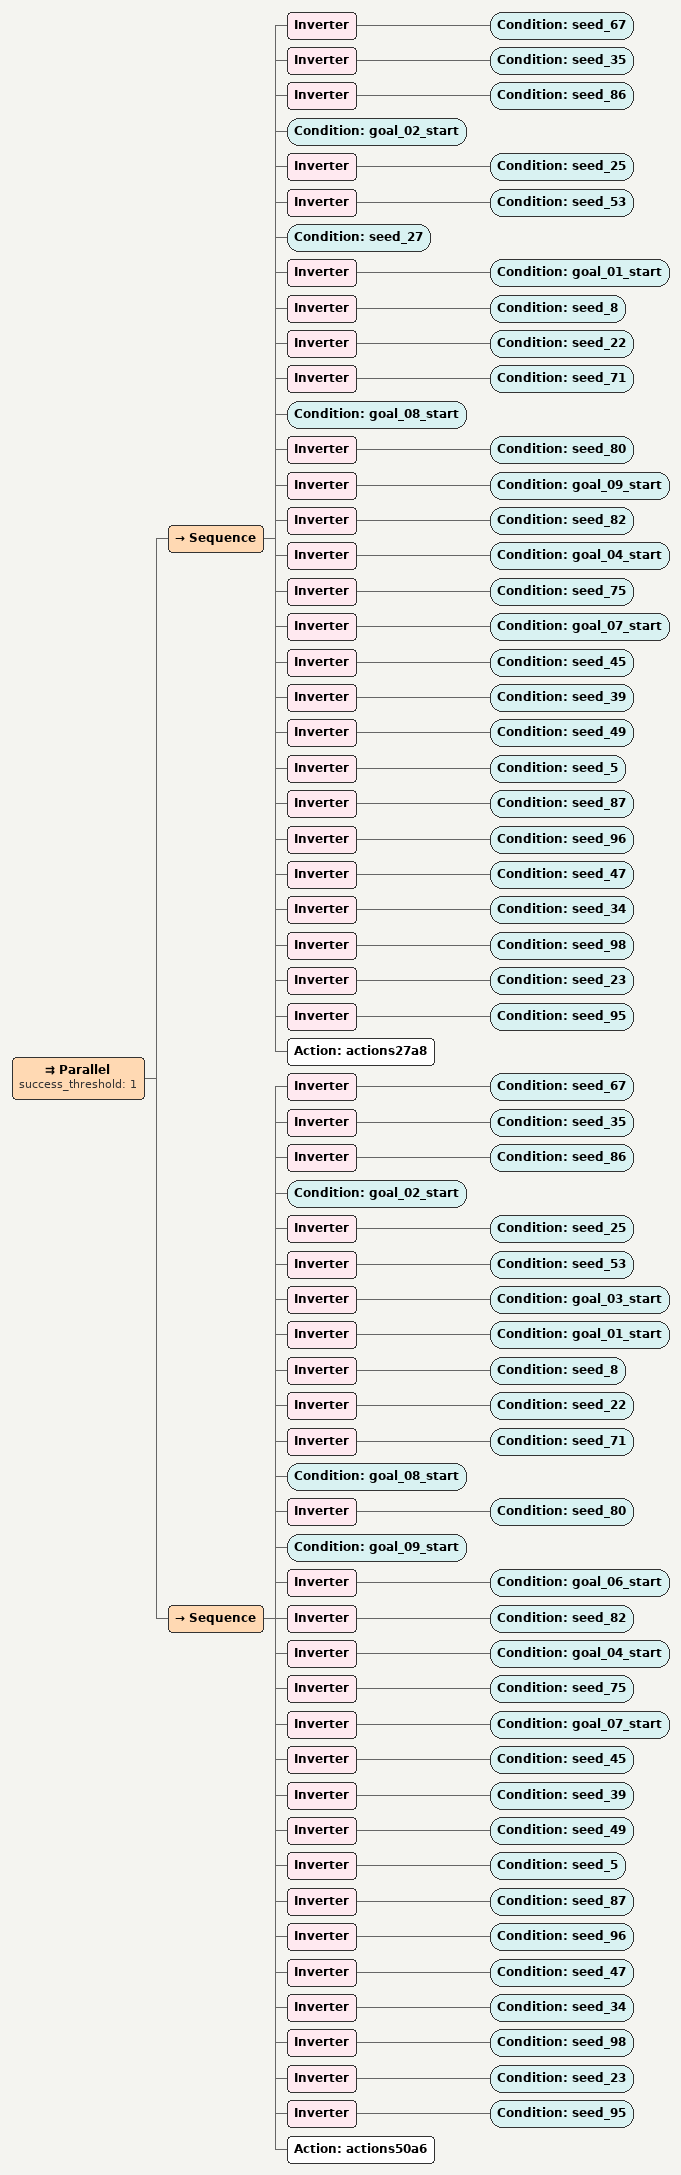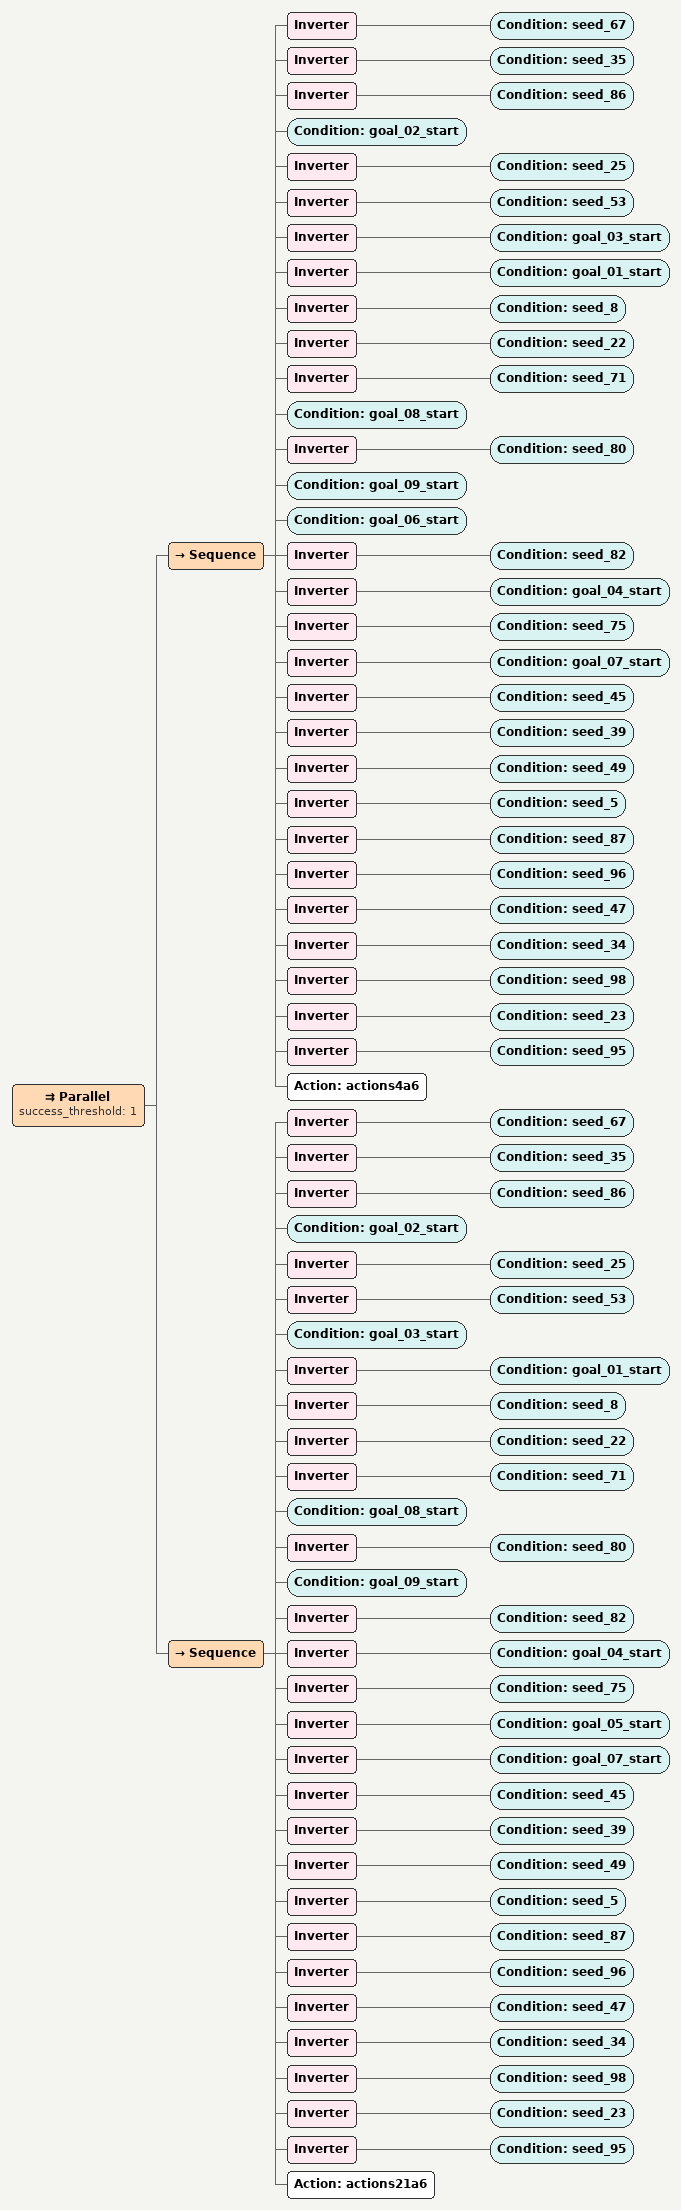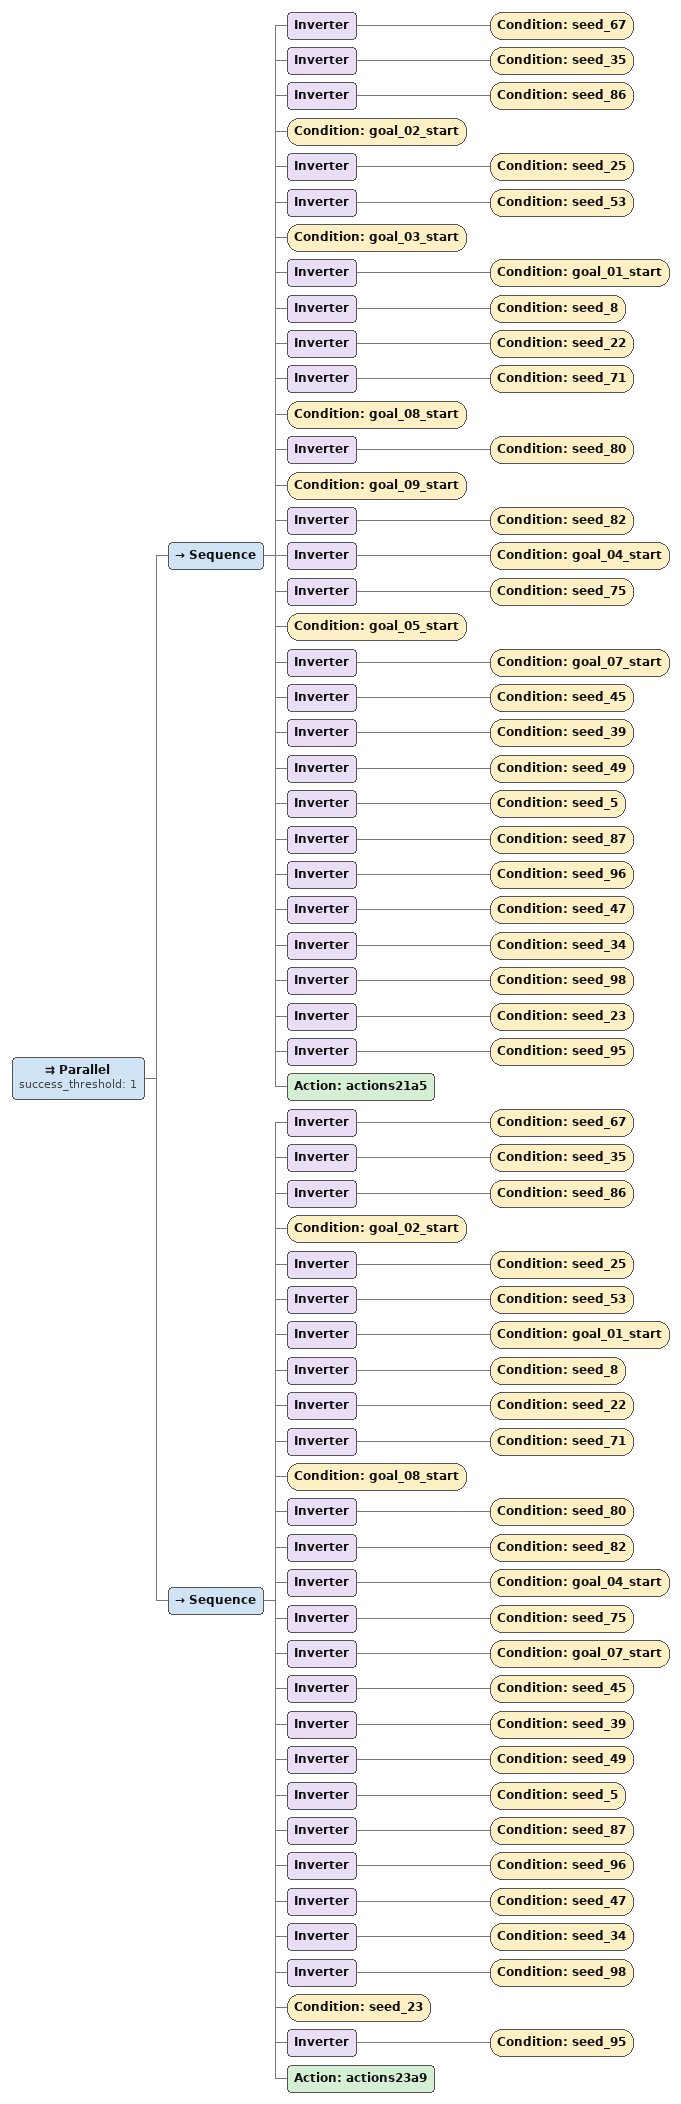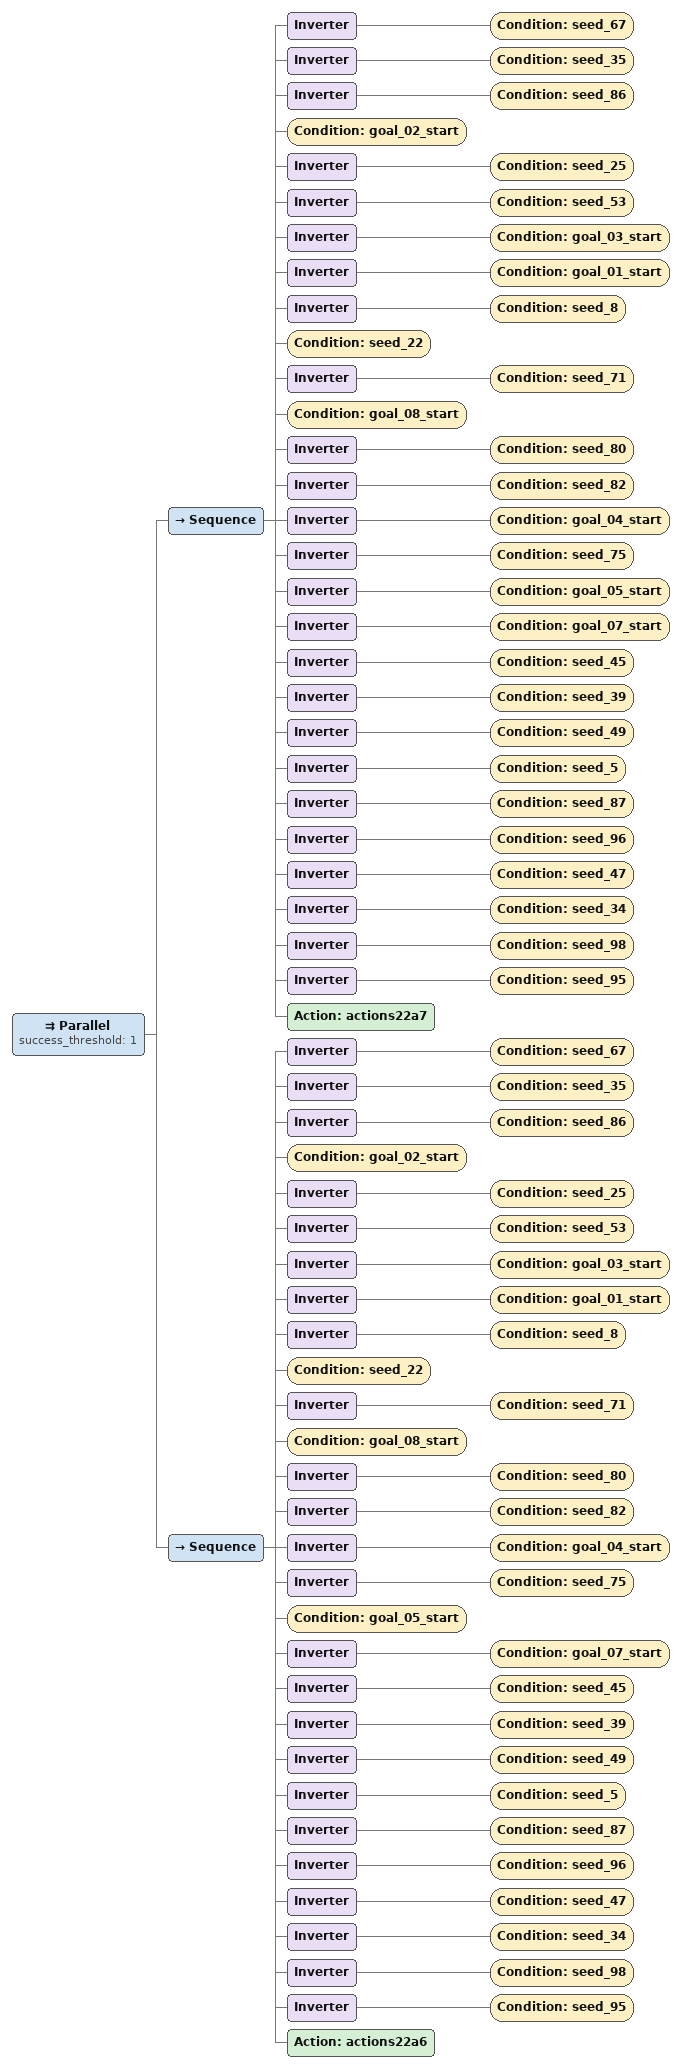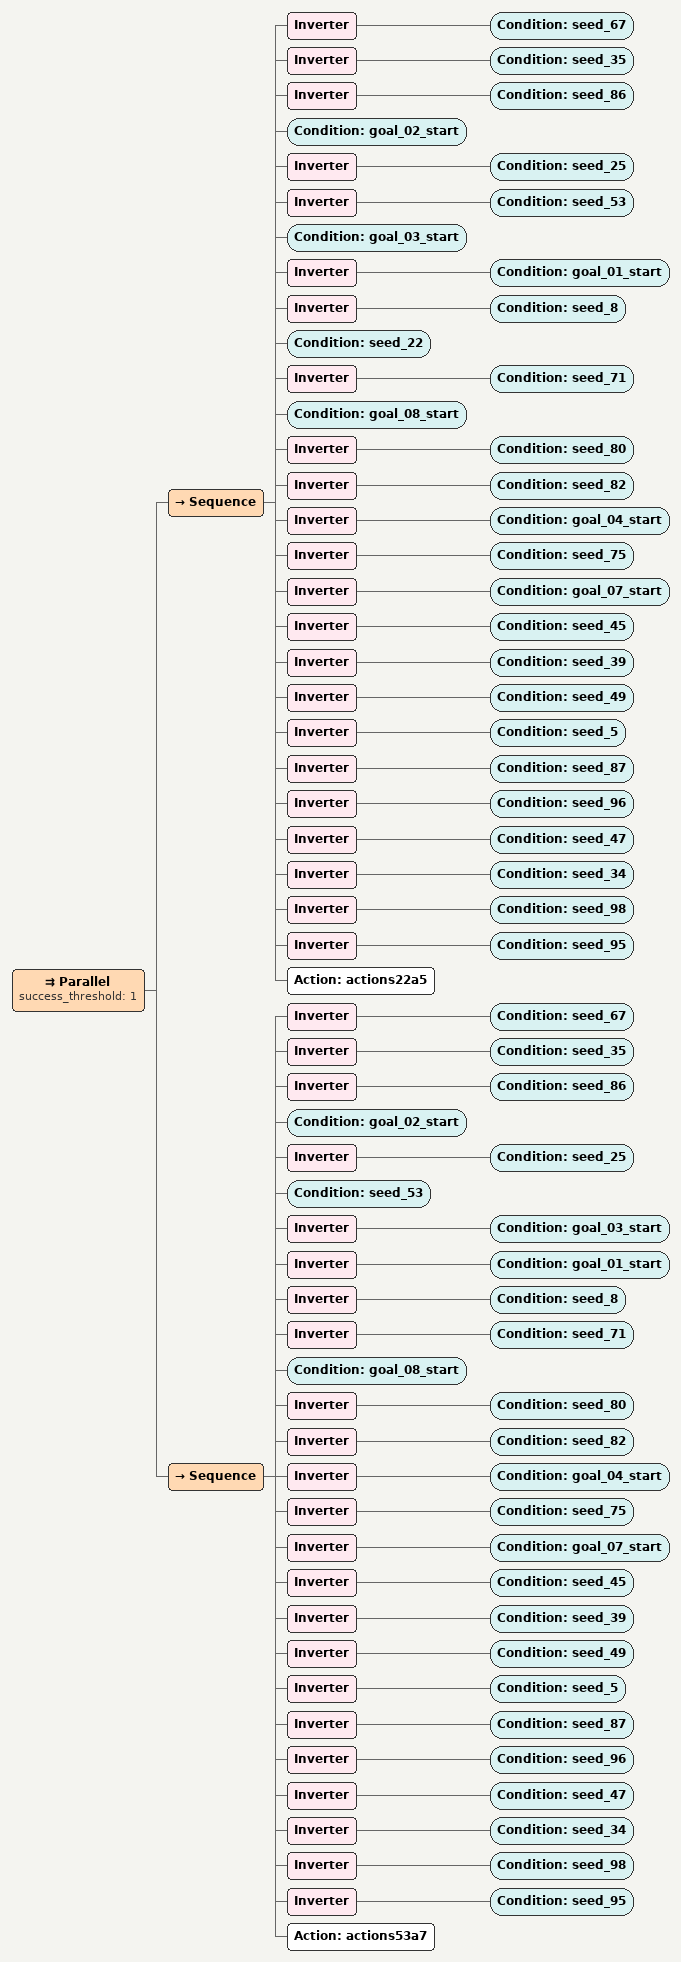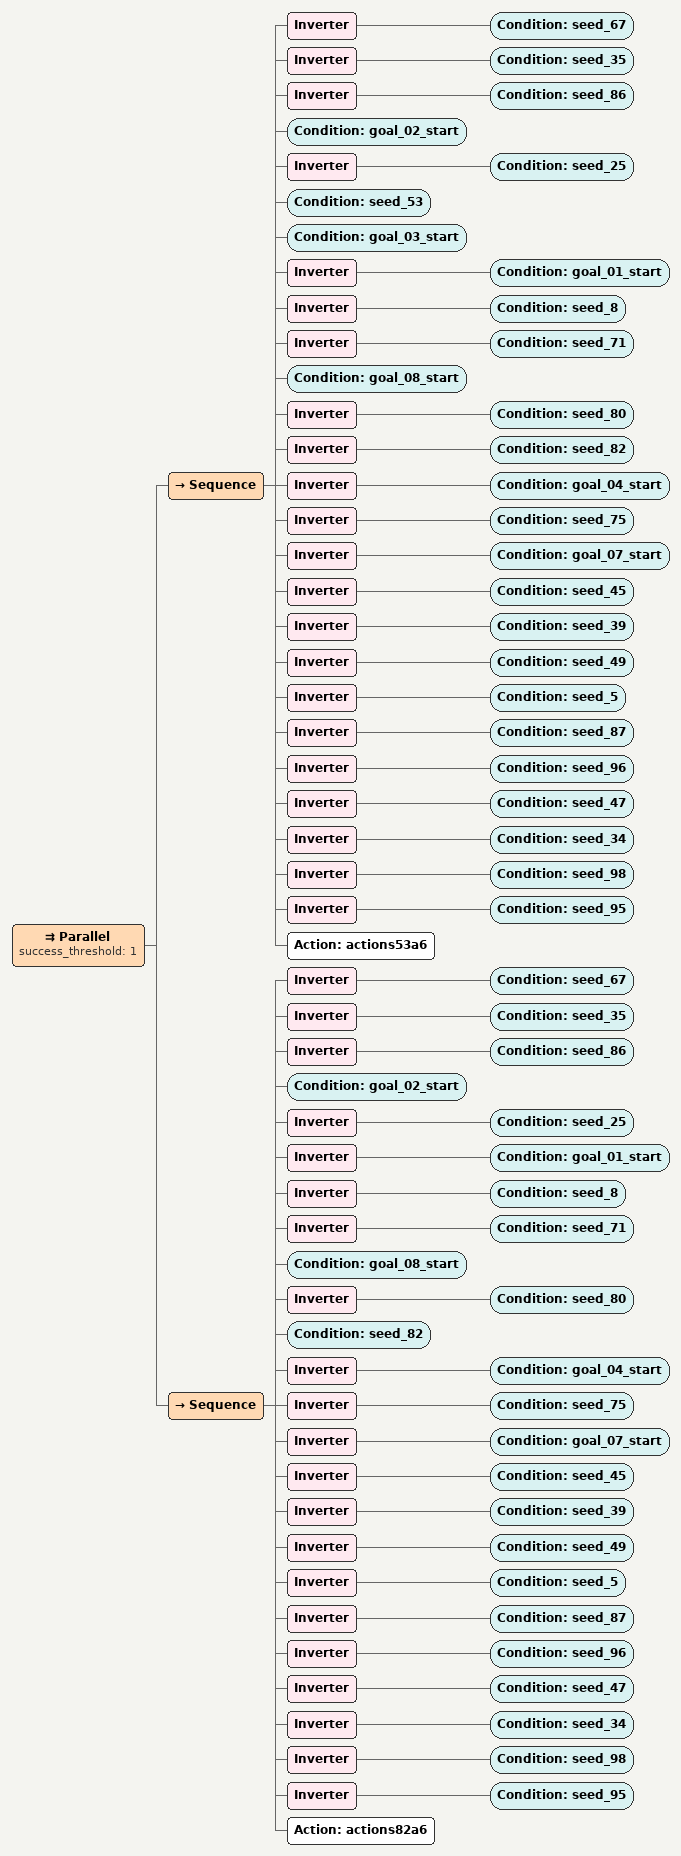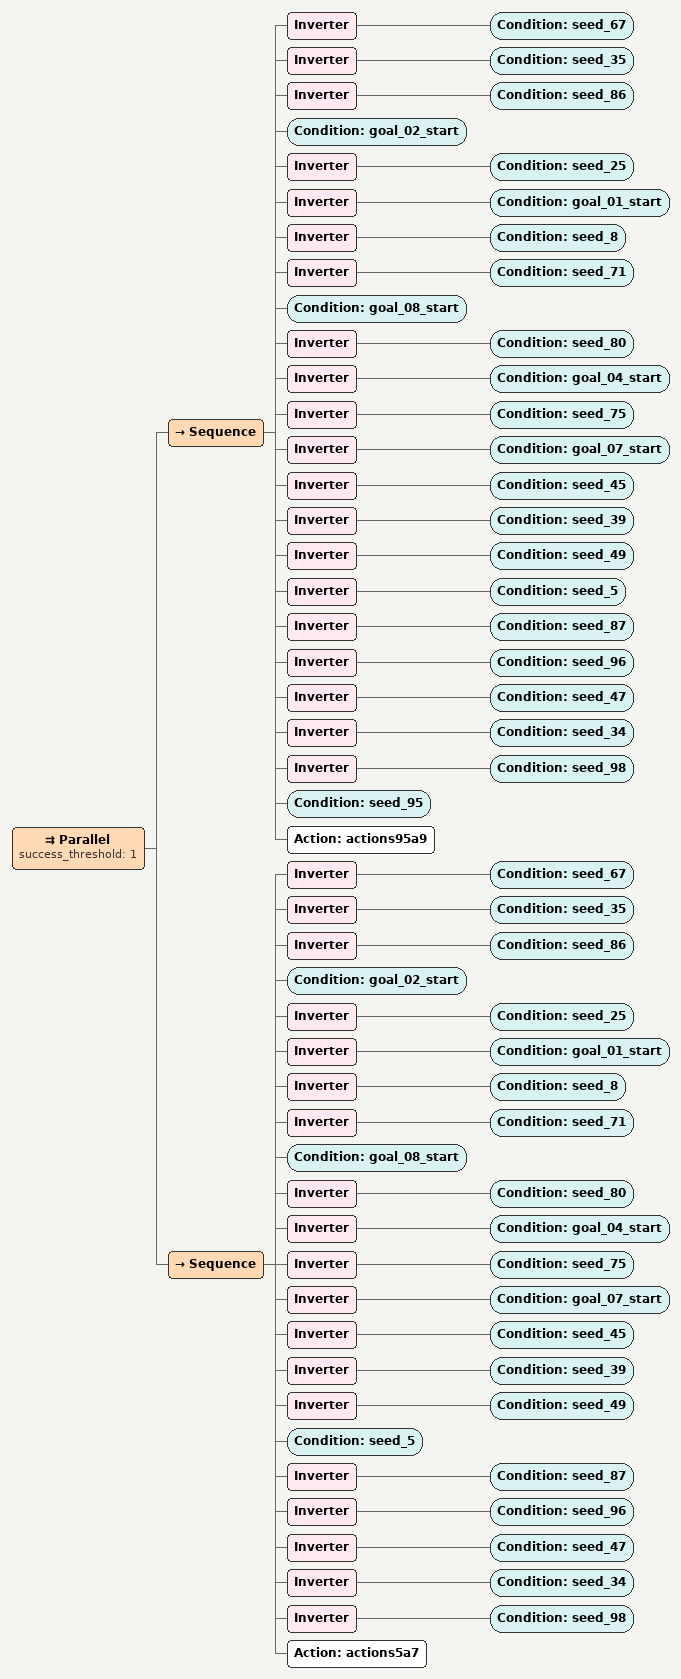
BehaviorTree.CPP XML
<Parallel success_threshold="1">
  <Sequence>
    <Inverter>
      <Condition ID="seed_67"/>
    </Inverter>
    <Inverter>
      <Condition ID="seed_35"/>
    </Inverter>
    <Inverter>
      <Condition ID="seed_86"/>
    </Inverter>
    <Condition ID="goal_02_start"/>
    <Inverter>
      <Condition ID="seed_25"/>
    </Inverter>
    <Inverter>
      <Condition ID="seed_53"/>
    </Inverter>
    <Condition ID="seed_27"/>
    <Inverter>
      <Condition ID="goal_01_start"/>
    </Inverter>
    <Inverter>
      <Condition ID="seed_8"/>
    </Inverter>
    <Inverter>
      <Condition ID="seed_22"/>
    </Inverter>
    <Inverter>
      <Condition ID="seed_71"/>
    </Inverter>
    <Condition ID="goal_08_start"/>
    <Inverter>
      <Condition ID="seed_80"/>
    </Inverter>
    <Inverter>
      <Condition ID="goal_09_start"/>
    </Inverter>
    <Inverter>
      <Condition ID="seed_82"/>
    </Inverter>
    <Inverter>
      <Condition ID="goal_04_start"/>
    </Inverter>
    <Inverter>
      <Condition ID="seed_75"/>
    </Inverter>
    <Inverter>
      <Condition ID="goal_07_start"/>
    </Inverter>
    <Inverter>
      <Condition ID="seed_45"/>
    </Inverter>
    <Inverter>
      <Condition ID="seed_39"/>
    </Inverter>
    <Inverter>
      <Condition ID="seed_49"/>
    </Inverter>
    <Inverter>
      <Condition ID="seed_5"/>
    </Inverter>
    <Inverter>
      <Condition ID="seed_87"/>
    </Inverter>
    <Inverter>
      <Condition ID="seed_96"/>
    </Inverter>
    <Inverter>
      <Condition ID="seed_47"/>
    </Inverter>
    <Inverter>
      <Condition ID="seed_34"/>
    </Inverter>
    <Inverter>
      <Condition ID="seed_98"/>
    </Inverter>
    <Inverter>
      <Condition ID="seed_23"/>
    </Inverter>
    <Inverter>
      <Condition ID="seed_95"/>
    </Inverter>
    <Action ID="actions27a8"/>
  </Sequence>
  <Sequence>
    <Inverter>
      <Condition ID="seed_67"/>
    </Inverter>
    <Inverter>
      <Condition ID="seed_35"/>
    </Inverter>
    <Inverter>
      <Condition ID="seed_86"/>
    </Inverter>
    <Condition ID="goal_02_start"/>
    <Inverter>
      <Condition ID="seed_25"/>
    </Inverter>
    <Inverter>
      <Condition ID="seed_53"/>
    </Inverter>
    <Inverter>
      <Condition ID="goal_03_start"/>
    </Inverter>
    <Inverter>
      <Condition ID="goal_01_start"/>
    </Inverter>
    <Inverter>
      <Condition ID="seed_8"/>
    </Inverter>
    <Inverter>
      <Condition ID="seed_22"/>
    </Inverter>
    <Inverter>
      <Condition ID="seed_71"/>
    </Inverter>
    <Condition ID="goal_08_start"/>
    <Inverter>
      <Condition ID="seed_80"/>
    </Inverter>
    <Condition ID="goal_09_start"/>
    <Inverter>
      <Condition ID="goal_06_start"/>
    </Inverter>
    <Inverter>
      <Condition ID="seed_82"/>
    </Inverter>
    <Inverter>
      <Condition ID="goal_04_start"/>
    </Inverter>
    <Inverter>
      <Condition ID="seed_75"/>
    </Inverter>
    <Inverter>
      <Condition ID="goal_07_start"/>
    </Inverter>
    <Inverter>
      <Condition ID="seed_45"/>
    </Inverter>
    <Inverter>
      <Condition ID="seed_39"/>
    </Inverter>
    <Inverter>
      <Condition ID="seed_49"/>
    </Inverter>
    <Inverter>
      <Condition ID="seed_5"/>
    </Inverter>
    <Inverter>
      <Condition ID="seed_87"/>
    </Inverter>
    <Inverter>
      <Condition ID="seed_96"/>
    </Inverter>
    <Inverter>
      <Condition ID="seed_47"/>
    </Inverter>
    <Inverter>
      <Condition ID="seed_34"/>
    </Inverter>
    <Inverter>
      <Condition ID="seed_98"/>
    </Inverter>
    <Inverter>
      <Condition ID="seed_23"/>
    </Inverter>
    <Inverter>
      <Condition ID="seed_95"/>
    </Inverter>
    <Action ID="actions50a6"/>
  </Sequence>
</Parallel>

<Parallel success_threshold="1">
  <Sequence>
    <Inverter>
      <Condition ID="seed_67"/>
    </Inverter>
    <Inverter>
      <Condition ID="seed_35"/>
    </Inverter>
    <Inverter>
      <Condition ID="seed_86"/>
    </Inverter>
    <Condition ID="goal_02_start"/>
    <Inverter>
      <Condition ID="seed_25"/>
    </Inverter>
    <Inverter>
      <Condition ID="seed_53"/>
    </Inverter>
    <Inverter>
      <Condition ID="goal_03_start"/>
    </Inverter>
    <Inverter>
      <Condition ID="goal_01_start"/>
    </Inverter>
    <Inverter>
      <Condition ID="seed_8"/>
    </Inverter>
    <Inverter>
      <Condition ID="seed_22"/>
    </Inverter>
    <Inverter>
      <Condition ID="seed_71"/>
    </Inverter>
    <Condition ID="goal_08_start"/>
    <Inverter>
      <Condition ID="seed_80"/>
    </Inverter>
    <Condition ID="goal_09_start"/>
    <Condition ID="goal_06_start"/>
    <Inverter>
      <Condition ID="seed_82"/>
    </Inverter>
    <Inverter>
      <Condition ID="goal_04_start"/>
    </Inverter>
    <Inverter>
      <Condition ID="seed_75"/>
    </Inverter>
    <Inverter>
      <Condition ID="goal_07_start"/>
    </Inverter>
    <Inverter>
      <Condition ID="seed_45"/>
    </Inverter>
    <Inverter>
      <Condition ID="seed_39"/>
    </Inverter>
    <Inverter>
      <Condition ID="seed_49"/>
    </Inverter>
    <Inverter>
      <Condition ID="seed_5"/>
    </Inverter>
    <Inverter>
      <Condition ID="seed_87"/>
    </Inverter>
    <Inverter>
      <Condition ID="seed_96"/>
    </Inverter>
    <Inverter>
      <Condition ID="seed_47"/>
    </Inverter>
    <Inverter>
      <Condition ID="seed_34"/>
    </Inverter>
    <Inverter>
      <Condition ID="seed_98"/>
    </Inverter>
    <Inverter>
      <Condition ID="seed_23"/>
    </Inverter>
    <Inverter>
      <Condition ID="seed_95"/>
    </Inverter>
    <Action ID="actions4a6"/>
  </Sequence>
  <Sequence>
    <Inverter>
      <Condition ID="seed_67"/>
    </Inverter>
    <Inverter>
      <Condition ID="seed_35"/>
    </Inverter>
    <Inverter>
      <Condition ID="seed_86"/>
    </Inverter>
    <Condition ID="goal_02_start"/>
    <Inverter>
      <Condition ID="seed_25"/>
    </Inverter>
    <Inverter>
      <Condition ID="seed_53"/>
    </Inverter>
    <Condition ID="goal_03_start"/>
    <Inverter>
      <Condition ID="goal_01_start"/>
    </Inverter>
    <Inverter>
      <Condition ID="seed_8"/>
    </Inverter>
    <Inverter>
      <Condition ID="seed_22"/>
    </Inverter>
    <Inverter>
      <Condition ID="seed_71"/>
    </Inverter>
    <Condition ID="goal_08_start"/>
    <Inverter>
      <Condition ID="seed_80"/>
    </Inverter>
    <Condition ID="goal_09_start"/>
    <Inverter>
      <Condition ID="seed_82"/>
    </Inverter>
    <Inverter>
      <Condition ID="goal_04_start"/>
    </Inverter>
    <Inverter>
      <Condition ID="seed_75"/>
    </Inverter>
    <Inverter>
      <Condition ID="goal_05_start"/>
    </Inverter>
    <Inverter>
      <Condition ID="goal_07_start"/>
    </Inverter>
    <Inverter>
      <Condition ID="seed_45"/>
    </Inverter>
    <Inverter>
      <Condition ID="seed_39"/>
    </Inverter>
    <Inverter>
      <Condition ID="seed_49"/>
    </Inverter>
    <Inverter>
      <Condition ID="seed_5"/>
    </Inverter>
    <Inverter>
      <Condition ID="seed_87"/>
    </Inverter>
    <Inverter>
      <Condition ID="seed_96"/>
    </Inverter>
    <Inverter>
      <Condition ID="seed_47"/>
    </Inverter>
    <Inverter>
      <Condition ID="seed_34"/>
    </Inverter>
    <Inverter>
      <Condition ID="seed_98"/>
    </Inverter>
    <Inverter>
      <Condition ID="seed_23"/>
    </Inverter>
    <Inverter>
      <Condition ID="seed_95"/>
    </Inverter>
    <Action ID="actions21a6"/>
  </Sequence>
</Parallel>

<Parallel success_threshold="1">
  <Sequence>
    <Inverter>
      <Condition ID="seed_67"/>
    </Inverter>
    <Inverter>
      <Condition ID="seed_35"/>
    </Inverter>
    <Inverter>
      <Condition ID="seed_86"/>
    </Inverter>
    <Condition ID="goal_02_start"/>
    <Inverter>
      <Condition ID="seed_25"/>
    </Inverter>
    <Inverter>
      <Condition ID="seed_53"/>
    </Inverter>
    <Condition ID="goal_03_start"/>
    <Inverter>
      <Condition ID="goal_01_start"/>
    </Inverter>
    <Inverter>
      <Condition ID="seed_8"/>
    </Inverter>
    <Inverter>
      <Condition ID="seed_22"/>
    </Inverter>
    <Inverter>
      <Condition ID="seed_71"/>
    </Inverter>
    <Condition ID="goal_08_start"/>
    <Inverter>
      <Condition ID="seed_80"/>
    </Inverter>
    <Condition ID="goal_09_start"/>
    <Inverter>
      <Condition ID="seed_82"/>
    </Inverter>
    <Inverter>
      <Condition ID="goal_04_start"/>
    </Inverter>
    <Inverter>
      <Condition ID="seed_75"/>
    </Inverter>
    <Condition ID="goal_05_start"/>
    <Inverter>
      <Condition ID="goal_07_start"/>
    </Inverter>
    <Inverter>
      <Condition ID="seed_45"/>
    </Inverter>
    <Inverter>
      <Condition ID="seed_39"/>
    </Inverter>
    <Inverter>
      <Condition ID="seed_49"/>
    </Inverter>
    <Inverter>
      <Condition ID="seed_5"/>
    </Inverter>
    <Inverter>
      <Condition ID="seed_87"/>
    </Inverter>
    <Inverter>
      <Condition ID="seed_96"/>
    </Inverter>
    <Inverter>
      <Condition ID="seed_47"/>
    </Inverter>
    <Inverter>
      <Condition ID="seed_34"/>
    </Inverter>
    <Inverter>
      <Condition ID="seed_98"/>
    </Inverter>
    <Inverter>
      <Condition ID="seed_23"/>
    </Inverter>
    <Inverter>
      <Condition ID="seed_95"/>
    </Inverter>
    <Action ID="actions21a5"/>
  </Sequence>
  <Sequence>
    <Inverter>
      <Condition ID="seed_67"/>
    </Inverter>
    <Inverter>
      <Condition ID="seed_35"/>
    </Inverter>
    <Inverter>
      <Condition ID="seed_86"/>
    </Inverter>
    <Condition ID="goal_02_start"/>
    <Inverter>
      <Condition ID="seed_25"/>
    </Inverter>
    <Inverter>
      <Condition ID="seed_53"/>
    </Inverter>
    <Inverter>
      <Condition ID="goal_01_start"/>
    </Inverter>
    <Inverter>
      <Condition ID="seed_8"/>
    </Inverter>
    <Inverter>
      <Condition ID="seed_22"/>
    </Inverter>
    <Inverter>
      <Condition ID="seed_71"/>
    </Inverter>
    <Condition ID="goal_08_start"/>
    <Inverter>
      <Condition ID="seed_80"/>
    </Inverter>
    <Inverter>
      <Condition ID="seed_82"/>
    </Inverter>
    <Inverter>
      <Condition ID="goal_04_start"/>
    </Inverter>
    <Inverter>
      <Condition ID="seed_75"/>
    </Inverter>
    <Inverter>
      <Condition ID="goal_07_start"/>
    </Inverter>
    <Inverter>
      <Condition ID="seed_45"/>
    </Inverter>
    <Inverter>
      <Condition ID="seed_39"/>
    </Inverter>
    <Inverter>
      <Condition ID="seed_49"/>
    </Inverter>
    <Inverter>
      <Condition ID="seed_5"/>
    </Inverter>
    <Inverter>
      <Condition ID="seed_87"/>
    </Inverter>
    <Inverter>
      <Condition ID="seed_96"/>
    </Inverter>
    <Inverter>
      <Condition ID="seed_47"/>
    </Inverter>
    <Inverter>
      <Condition ID="seed_34"/>
    </Inverter>
    <Inverter>
      <Condition ID="seed_98"/>
    </Inverter>
    <Condition ID="seed_23"/>
    <Inverter>
      <Condition ID="seed_95"/>
    </Inverter>
    <Action ID="actions23a9"/>
  </Sequence>
</Parallel>

<Parallel success_threshold="1">
  <Sequence>
    <Inverter>
      <Condition ID="seed_67"/>
    </Inverter>
    <Inverter>
      <Condition ID="seed_35"/>
    </Inverter>
    <Inverter>
      <Condition ID="seed_86"/>
    </Inverter>
    <Condition ID="goal_02_start"/>
    <Inverter>
      <Condition ID="seed_25"/>
    </Inverter>
    <Inverter>
      <Condition ID="seed_53"/>
    </Inverter>
    <Inverter>
      <Condition ID="goal_03_start"/>
    </Inverter>
    <Inverter>
      <Condition ID="goal_01_start"/>
    </Inverter>
    <Inverter>
      <Condition ID="seed_8"/>
    </Inverter>
    <Condition ID="seed_22"/>
    <Inverter>
      <Condition ID="seed_71"/>
    </Inverter>
    <Condition ID="goal_08_start"/>
    <Inverter>
      <Condition ID="seed_80"/>
    </Inverter>
    <Inverter>
      <Condition ID="seed_82"/>
    </Inverter>
    <Inverter>
      <Condition ID="goal_04_start"/>
    </Inverter>
    <Inverter>
      <Condition ID="seed_75"/>
    </Inverter>
    <Inverter>
      <Condition ID="goal_05_start"/>
    </Inverter>
    <Inverter>
      <Condition ID="goal_07_start"/>
    </Inverter>
    <Inverter>
      <Condition ID="seed_45"/>
    </Inverter>
    <Inverter>
      <Condition ID="seed_39"/>
    </Inverter>
    <Inverter>
      <Condition ID="seed_49"/>
    </Inverter>
    <Inverter>
      <Condition ID="seed_5"/>
    </Inverter>
    <Inverter>
      <Condition ID="seed_87"/>
    </Inverter>
    <Inverter>
      <Condition ID="seed_96"/>
    </Inverter>
    <Inverter>
      <Condition ID="seed_47"/>
    </Inverter>
    <Inverter>
      <Condition ID="seed_34"/>
    </Inverter>
    <Inverter>
      <Condition ID="seed_98"/>
    </Inverter>
    <Inverter>
      <Condition ID="seed_95"/>
    </Inverter>
    <Action ID="actions22a7"/>
  </Sequence>
  <Sequence>
    <Inverter>
      <Condition ID="seed_67"/>
    </Inverter>
    <Inverter>
      <Condition ID="seed_35"/>
    </Inverter>
    <Inverter>
      <Condition ID="seed_86"/>
    </Inverter>
    <Condition ID="goal_02_start"/>
    <Inverter>
      <Condition ID="seed_25"/>
    </Inverter>
    <Inverter>
      <Condition ID="seed_53"/>
    </Inverter>
    <Inverter>
      <Condition ID="goal_03_start"/>
    </Inverter>
    <Inverter>
      <Condition ID="goal_01_start"/>
    </Inverter>
    <Inverter>
      <Condition ID="seed_8"/>
    </Inverter>
    <Condition ID="seed_22"/>
    <Inverter>
      <Condition ID="seed_71"/>
    </Inverter>
    <Condition ID="goal_08_start"/>
    <Inverter>
      <Condition ID="seed_80"/>
    </Inverter>
    <Inverter>
      <Condition ID="seed_82"/>
    </Inverter>
    <Inverter>
      <Condition ID="goal_04_start"/>
    </Inverter>
    <Inverter>
      <Condition ID="seed_75"/>
    </Inverter>
    <Condition ID="goal_05_start"/>
    <Inverter>
      <Condition ID="goal_07_start"/>
    </Inverter>
    <Inverter>
      <Condition ID="seed_45"/>
    </Inverter>
    <Inverter>
      <Condition ID="seed_39"/>
    </Inverter>
    <Inverter>
      <Condition ID="seed_49"/>
    </Inverter>
    <Inverter>
      <Condition ID="seed_5"/>
    </Inverter>
    <Inverter>
      <Condition ID="seed_87"/>
    </Inverter>
    <Inverter>
      <Condition ID="seed_96"/>
    </Inverter>
    <Inverter>
      <Condition ID="seed_47"/>
    </Inverter>
    <Inverter>
      <Condition ID="seed_34"/>
    </Inverter>
    <Inverter>
      <Condition ID="seed_98"/>
    </Inverter>
    <Inverter>
      <Condition ID="seed_95"/>
    </Inverter>
    <Action ID="actions22a6"/>
  </Sequence>
</Parallel>

<Parallel success_threshold="1">
  <Sequence>
    <Inverter>
      <Condition ID="seed_67"/>
    </Inverter>
    <Inverter>
      <Condition ID="seed_35"/>
    </Inverter>
    <Inverter>
      <Condition ID="seed_86"/>
    </Inverter>
    <Condition ID="goal_02_start"/>
    <Inverter>
      <Condition ID="seed_25"/>
    </Inverter>
    <Inverter>
      <Condition ID="seed_53"/>
    </Inverter>
    <Condition ID="goal_03_start"/>
    <Inverter>
      <Condition ID="goal_01_start"/>
    </Inverter>
    <Inverter>
      <Condition ID="seed_8"/>
    </Inverter>
    <Condition ID="seed_22"/>
    <Inverter>
      <Condition ID="seed_71"/>
    </Inverter>
    <Condition ID="goal_08_start"/>
    <Inverter>
      <Condition ID="seed_80"/>
    </Inverter>
    <Inverter>
      <Condition ID="seed_82"/>
    </Inverter>
    <Inverter>
      <Condition ID="goal_04_start"/>
    </Inverter>
    <Inverter>
      <Condition ID="seed_75"/>
    </Inverter>
    <Inverter>
      <Condition ID="goal_07_start"/>
    </Inverter>
    <Inverter>
      <Condition ID="seed_45"/>
    </Inverter>
    <Inverter>
      <Condition ID="seed_39"/>
    </Inverter>
    <Inverter>
      <Condition ID="seed_49"/>
    </Inverter>
    <Inverter>
      <Condition ID="seed_5"/>
    </Inverter>
    <Inverter>
      <Condition ID="seed_87"/>
    </Inverter>
    <Inverter>
      <Condition ID="seed_96"/>
    </Inverter>
    <Inverter>
      <Condition ID="seed_47"/>
    </Inverter>
    <Inverter>
      <Condition ID="seed_34"/>
    </Inverter>
    <Inverter>
      <Condition ID="seed_98"/>
    </Inverter>
    <Inverter>
      <Condition ID="seed_95"/>
    </Inverter>
    <Action ID="actions22a5"/>
  </Sequence>
  <Sequence>
    <Inverter>
      <Condition ID="seed_67"/>
    </Inverter>
    <Inverter>
      <Condition ID="seed_35"/>
    </Inverter>
    <Inverter>
      <Condition ID="seed_86"/>
    </Inverter>
    <Condition ID="goal_02_start"/>
    <Inverter>
      <Condition ID="seed_25"/>
    </Inverter>
    <Condition ID="seed_53"/>
    <Inverter>
      <Condition ID="goal_03_start"/>
    </Inverter>
    <Inverter>
      <Condition ID="goal_01_start"/>
    </Inverter>
    <Inverter>
      <Condition ID="seed_8"/>
    </Inverter>
    <Inverter>
      <Condition ID="seed_71"/>
    </Inverter>
    <Condition ID="goal_08_start"/>
    <Inverter>
      <Condition ID="seed_80"/>
    </Inverter>
    <Inverter>
      <Condition ID="seed_82"/>
    </Inverter>
    <Inverter>
      <Condition ID="goal_04_start"/>
    </Inverter>
    <Inverter>
      <Condition ID="seed_75"/>
    </Inverter>
    <Inverter>
      <Condition ID="goal_07_start"/>
    </Inverter>
    <Inverter>
      <Condition ID="seed_45"/>
    </Inverter>
    <Inverter>
      <Condition ID="seed_39"/>
    </Inverter>
    <Inverter>
      <Condition ID="seed_49"/>
    </Inverter>
    <Inverter>
      <Condition ID="seed_5"/>
    </Inverter>
    <Inverter>
      <Condition ID="seed_87"/>
    </Inverter>
    <Inverter>
      <Condition ID="seed_96"/>
    </Inverter>
    <Inverter>
      <Condition ID="seed_47"/>
    </Inverter>
    <Inverter>
      <Condition ID="seed_34"/>
    </Inverter>
    <Inverter>
      <Condition ID="seed_98"/>
    </Inverter>
    <Inverter>
      <Condition ID="seed_95"/>
    </Inverter>
    <Action ID="actions53a7"/>
  </Sequence>
</Parallel>

<Parallel success_threshold="1">
  <Sequence>
    <Inverter>
      <Condition ID="seed_67"/>
    </Inverter>
    <Inverter>
      <Condition ID="seed_35"/>
    </Inverter>
    <Inverter>
      <Condition ID="seed_86"/>
    </Inverter>
    <Condition ID="goal_02_start"/>
    <Inverter>
      <Condition ID="seed_25"/>
    </Inverter>
    <Condition ID="seed_53"/>
    <Condition ID="goal_03_start"/>
    <Inverter>
      <Condition ID="goal_01_start"/>
    </Inverter>
    <Inverter>
      <Condition ID="seed_8"/>
    </Inverter>
    <Inverter>
      <Condition ID="seed_71"/>
    </Inverter>
    <Condition ID="goal_08_start"/>
    <Inverter>
      <Condition ID="seed_80"/>
    </Inverter>
    <Inverter>
      <Condition ID="seed_82"/>
    </Inverter>
    <Inverter>
      <Condition ID="goal_04_start"/>
    </Inverter>
    <Inverter>
      <Condition ID="seed_75"/>
    </Inverter>
    <Inverter>
      <Condition ID="goal_07_start"/>
    </Inverter>
    <Inverter>
      <Condition ID="seed_45"/>
    </Inverter>
    <Inverter>
      <Condition ID="seed_39"/>
    </Inverter>
    <Inverter>
      <Condition ID="seed_49"/>
    </Inverter>
    <Inverter>
      <Condition ID="seed_5"/>
    </Inverter>
    <Inverter>
      <Condition ID="seed_87"/>
    </Inverter>
    <Inverter>
      <Condition ID="seed_96"/>
    </Inverter>
    <Inverter>
      <Condition ID="seed_47"/>
    </Inverter>
    <Inverter>
      <Condition ID="seed_34"/>
    </Inverter>
    <Inverter>
      <Condition ID="seed_98"/>
    </Inverter>
    <Inverter>
      <Condition ID="seed_95"/>
    </Inverter>
    <Action ID="actions53a6"/>
  </Sequence>
  <Sequence>
    <Inverter>
      <Condition ID="seed_67"/>
    </Inverter>
    <Inverter>
      <Condition ID="seed_35"/>
    </Inverter>
    <Inverter>
      <Condition ID="seed_86"/>
    </Inverter>
    <Condition ID="goal_02_start"/>
    <Inverter>
      <Condition ID="seed_25"/>
    </Inverter>
    <Inverter>
      <Condition ID="goal_01_start"/>
    </Inverter>
    <Inverter>
      <Condition ID="seed_8"/>
    </Inverter>
    <Inverter>
      <Condition ID="seed_71"/>
    </Inverter>
    <Condition ID="goal_08_start"/>
    <Inverter>
      <Condition ID="seed_80"/>
    </Inverter>
    <Condition ID="seed_82"/>
    <Inverter>
      <Condition ID="goal_04_start"/>
    </Inverter>
    <Inverter>
      <Condition ID="seed_75"/>
    </Inverter>
    <Inverter>
      <Condition ID="goal_07_start"/>
    </Inverter>
    <Inverter>
      <Condition ID="seed_45"/>
    </Inverter>
    <Inverter>
      <Condition ID="seed_39"/>
    </Inverter>
    <Inverter>
      <Condition ID="seed_49"/>
    </Inverter>
    <Inverter>
      <Condition ID="seed_5"/>
    </Inverter>
    <Inverter>
      <Condition ID="seed_87"/>
    </Inverter>
    <Inverter>
      <Condition ID="seed_96"/>
    </Inverter>
    <Inverter>
      <Condition ID="seed_47"/>
    </Inverter>
    <Inverter>
      <Condition ID="seed_34"/>
    </Inverter>
    <Inverter>
      <Condition ID="seed_98"/>
    </Inverter>
    <Inverter>
      <Condition ID="seed_95"/>
    </Inverter>
    <Action ID="actions82a6"/>
  </Sequence>
</Parallel>

<Parallel success_threshold="1">
  <Sequence>
    <Inverter>
      <Condition ID="seed_67"/>
    </Inverter>
    <Inverter>
      <Condition ID="seed_35"/>
    </Inverter>
    <Inverter>
      <Condition ID="seed_86"/>
    </Inverter>
    <Condition ID="goal_02_start"/>
    <Inverter>
      <Condition ID="seed_25"/>
    </Inverter>
    <Inverter>
      <Condition ID="goal_01_start"/>
    </Inverter>
    <Inverter>
      <Condition ID="seed_8"/>
    </Inverter>
    <Inverter>
      <Condition ID="seed_71"/>
    </Inverter>
    <Condition ID="goal_08_start"/>
    <Inverter>
      <Condition ID="seed_80"/>
    </Inverter>
    <Inverter>
      <Condition ID="goal_04_start"/>
    </Inverter>
    <Inverter>
      <Condition ID="seed_75"/>
    </Inverter>
    <Inverter>
      <Condition ID="goal_07_start"/>
    </Inverter>
    <Inverter>
      <Condition ID="seed_45"/>
    </Inverter>
    <Inverter>
      <Condition ID="seed_39"/>
    </Inverter>
    <Inverter>
      <Condition ID="seed_49"/>
    </Inverter>
    <Inverter>
      <Condition ID="seed_5"/>
    </Inverter>
    <Inverter>
      <Condition ID="seed_87"/>
    </Inverter>
    <Inverter>
      <Condition ID="seed_96"/>
    </Inverter>
    <Inverter>
      <Condition ID="seed_47"/>
    </Inverter>
    <Inverter>
      <Condition ID="seed_34"/>
    </Inverter>
    <Inverter>
      <Condition ID="seed_98"/>
    </Inverter>
    <Condition ID="seed_95"/>
    <Action ID="actions95a9"/>
  </Sequence>
  <Sequence>
    <Inverter>
      <Condition ID="seed_67"/>
    </Inverter>
    <Inverter>
      <Condition ID="seed_35"/>
    </Inverter>
    <Inverter>
      <Condition ID="seed_86"/>
    </Inverter>
    <Condition ID="goal_02_start"/>
    <Inverter>
      <Condition ID="seed_25"/>
    </Inverter>
    <Inverter>
      <Condition ID="goal_01_start"/>
    </Inverter>
    <Inverter>
      <Condition ID="seed_8"/>
    </Inverter>
    <Inverter>
      <Condition ID="seed_71"/>
    </Inverter>
    <Condition ID="goal_08_start"/>
    <Inverter>
      <Condition ID="seed_80"/>
    </Inverter>
    <Inverter>
      <Condition ID="goal_04_start"/>
    </Inverter>
    <Inverter>
      <Condition ID="seed_75"/>
    </Inverter>
    <Inverter>
      <Condition ID="goal_07_start"/>
    </Inverter>
    <Inverter>
      <Condition ID="seed_45"/>
    </Inverter>
    <Inverter>
      <Condition ID="seed_39"/>
    </Inverter>
    <Inverter>
      <Condition ID="seed_49"/>
    </Inverter>
    <Condition ID="seed_5"/>
    <Inverter>
      <Condition ID="seed_87"/>
    </Inverter>
    <Inverter>
      <Condition ID="seed_96"/>
    </Inverter>
    <Inverter>
      <Condition ID="seed_47"/>
    </Inverter>
    <Inverter>
      <Condition ID="seed_34"/>
    </Inverter>
    <Inverter>
      <Condition ID="seed_98"/>
    </Inverter>
    <Action ID="actions5a7"/>
  </Sequence>
</Parallel>
